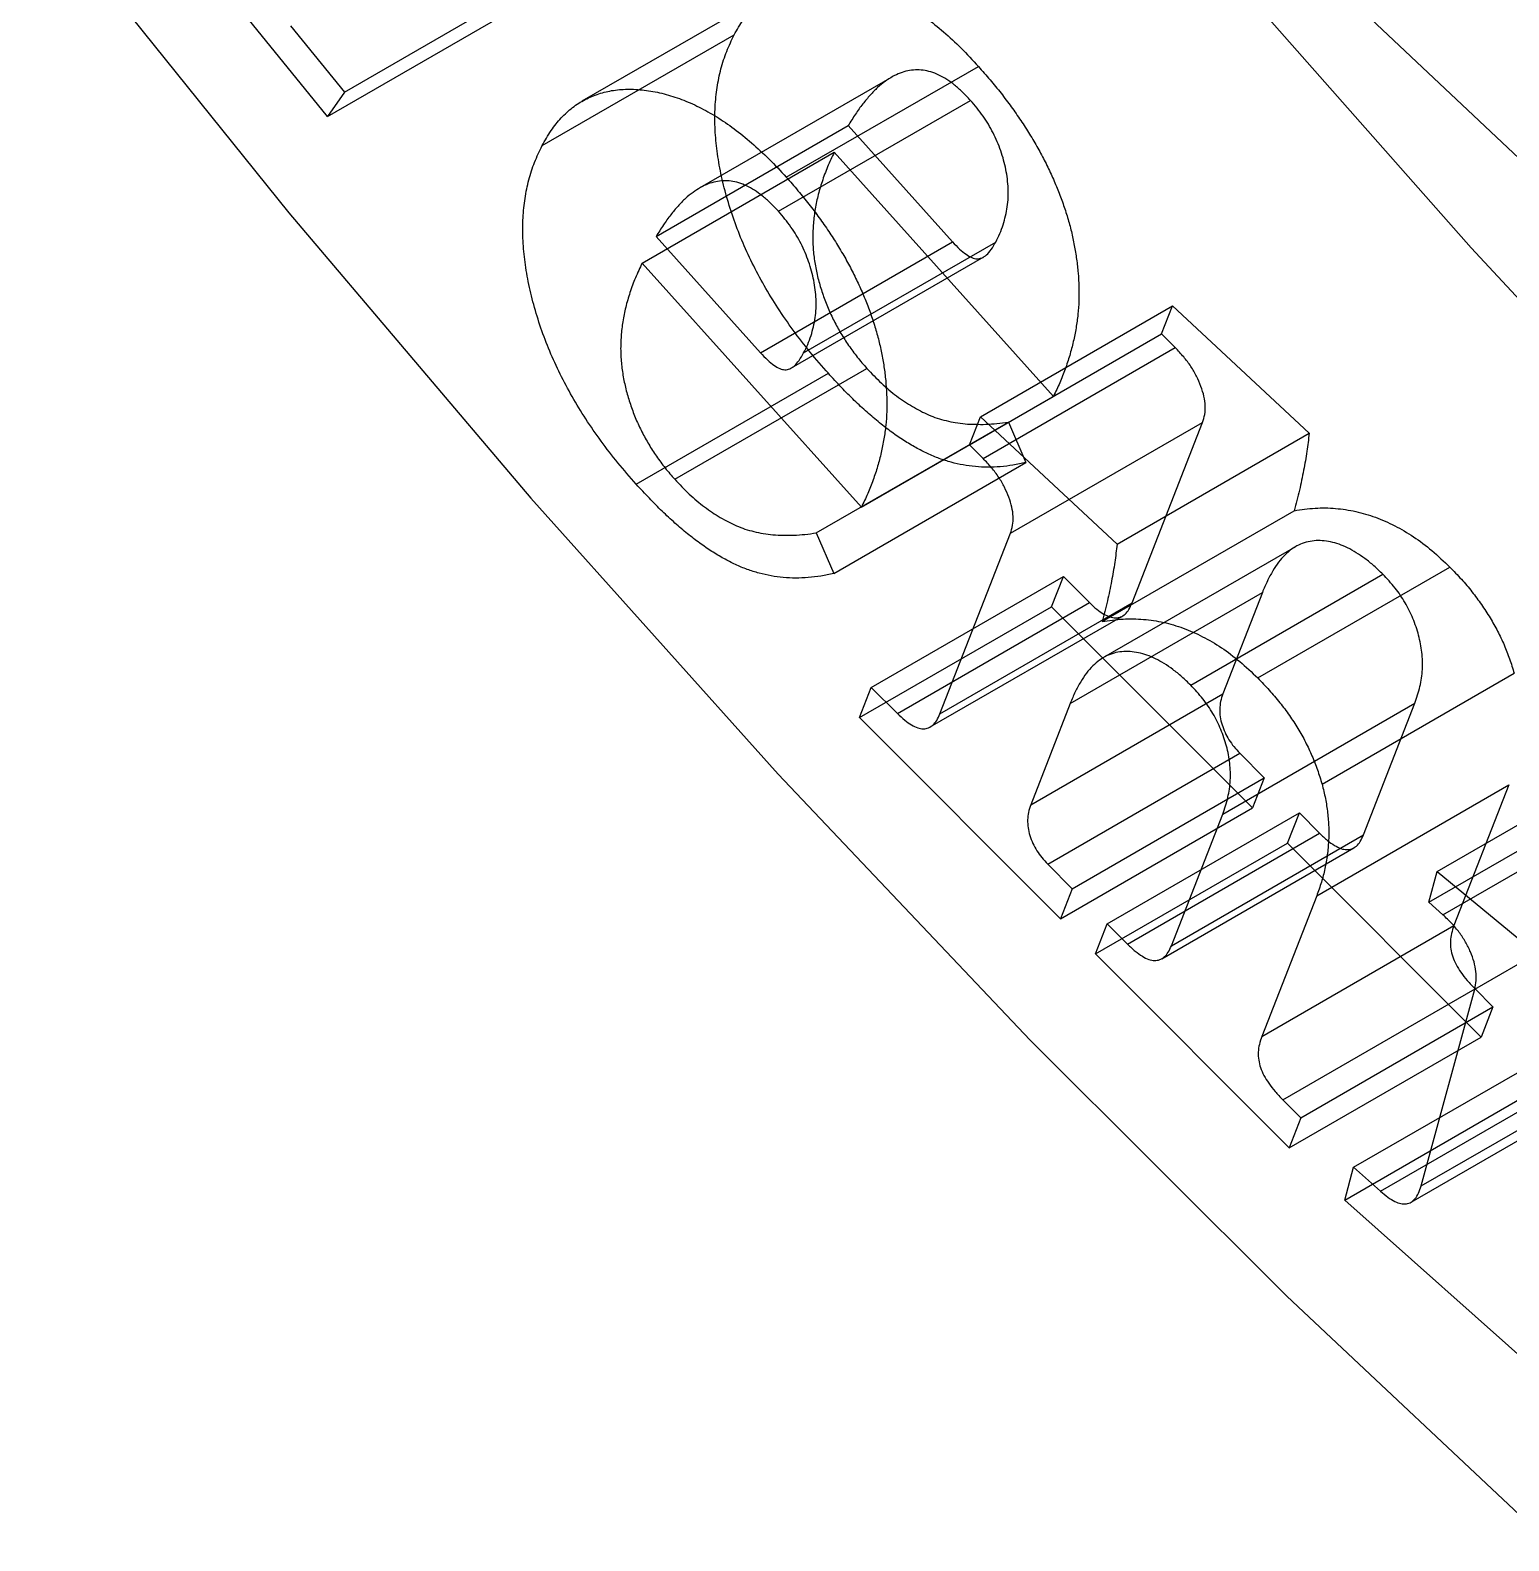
# Paper-space layout 'Sheet2' of a CAD drawing. Header units: inches. Extents: x 0 to 16.3, y 0 to 11.5.
# Drawn here: x 13.2246 to 13.4967, y 8.3059 to 8.5838 of the extents above; entities that cross this region are included whole.
import ezdxf

# ---------------------------------------------------------------- set-up
doc = ezdxf.new("R2010")
doc.units = ezdxf.units.IN
doc.header["$MEASUREMENT"] = 0

psp = doc.layouts.new('Sheet2')

# ---------------------------------------------------------------- linework, layer by layer
at = {"color": 7, "linetype": 'Continuous', "lineweight": 25}
for p, q in [((13.279279, 8.567944), (13.232679, 8.625527)), ((13.282408, 8.57246), (13.317763, 8.59287)), ((13.538514, 8.522544), (13.463227, 8.593593)), ((13.361492, 8.591179), (13.326136, 8.570769)), ((13.279279, 8.567944), (13.314635, 8.588355)), ((13.272502, 8.584685), (13.282408, 8.57246)), ((13.318799, 8.562602), (13.354154, 8.583012)), ((13.363735, 8.556783), (13.39909, 8.577193)), ((13.383188, 8.575236), (13.347833, 8.554825)), ((13.282408, 8.57246), (13.279279, 8.567944)), ((13.362311, 8.550519), (13.397666, 8.57093)), ((13.339773, 8.545886), (13.375128, 8.566296)), ((13.375128, 8.566296), (13.394338, 8.544903)), ((13.337206, 8.540977), (13.372561, 8.561387)), ((13.412906, 8.51647), (13.372561, 8.561387)), ((13.339773, 8.545886), (13.358982, 8.524493)), ((13.358982, 8.524493), (13.394338, 8.544903)), ((13.366923, 8.524447), (13.402278, 8.544857)), ((13.37755, 8.49606), (13.337206, 8.540977)), ((13.364715, 8.521703), (13.40007, 8.542114)), ((13.399447, 8.512728), (13.434803, 8.533138)), ((13.432777, 8.527963), (13.434803, 8.533138)), ((13.434803, 8.533138), (13.459968, 8.509673)), ((13.397422, 8.507553), (13.432777, 8.527963)), ((13.435324, 8.525428), (13.432777, 8.527963)), ((13.399969, 8.505018), (13.435324, 8.525428)), ((13.336123, 8.500293), (13.371479, 8.520704)), ((13.343202, 8.501209), (13.378557, 8.521619)), ((13.37755, 8.49606), (13.412906, 8.51647)), ((13.397422, 8.507553), (13.399447, 8.512728)), ((13.399447, 8.512728), (13.424612, 8.489263)), ((13.369249, 8.491336), (13.404604, 8.511746)), ((13.404604, 8.511746), (13.407813, 8.50429)), ((13.404982, 8.491264), (13.440337, 8.511674)), ((13.424612, 8.489263), (13.459968, 8.509673)), ((13.427363, 8.478457), (13.440337, 8.511674)), ((13.399969, 8.505018), (13.397422, 8.507553)), ((13.372457, 8.48388), (13.407813, 8.50429)), ((13.421865, 8.475011), (13.457221, 8.495421)), ((13.369249, 8.491336), (13.372457, 8.48388)), ((13.392008, 8.458047), (13.404982, 8.491264)), ((13.457448, 8.488796), (13.422093, 8.468386)), ((13.450499, 8.46464), (13.485855, 8.48505)), ((13.379376, 8.462908), (13.414731, 8.483318)), ((13.412565, 8.477761), (13.414731, 8.483318)), ((13.414731, 8.483318), (13.419543, 8.478502)), ((13.438167, 8.463307), (13.473523, 8.483717)), ((13.41599, 8.459971), (13.451345, 8.480381)), ((13.451345, 8.480381), (13.444067, 8.461706)), ((13.37721, 8.457351), (13.412565, 8.477761)), ((13.384188, 8.458092), (13.419543, 8.478502)), ((13.390227, 8.455623), (13.425582, 8.476033)), ((13.392008, 8.458047), (13.427363, 8.478457)), ((13.449541, 8.440716), (13.412565, 8.477761)), ((13.46233, 8.445098), (13.497685, 8.465508)), ((13.37721, 8.457351), (13.379376, 8.462908)), ((13.379376, 8.462908), (13.384188, 8.458092)), ((13.408711, 8.441296), (13.444067, 8.461706)), ((13.41599, 8.459971), (13.408711, 8.441296)), ((13.444063, 8.439574), (13.479418, 8.459984)), ((13.469954, 8.435763), (13.479418, 8.459984)), ((13.414185, 8.420306), (13.37721, 8.457351)), ((13.411839, 8.43039), (13.447195, 8.4508)), ((13.447195, 8.4508), (13.451706, 8.446274)), ((13.483525, 8.429014), (13.51888, 8.449424)), ((13.416351, 8.425863), (13.451706, 8.446274)), ((13.451706, 8.446274), (13.449541, 8.440716)), ((13.461347, 8.424571), (13.496703, 8.444981)), ((13.481981, 8.423353), (13.517336, 8.443763)), ((13.496703, 8.444981), (13.486597, 8.419093)), ((13.414185, 8.420306), (13.449541, 8.440716)), ((13.484588, 8.421037), (13.519943, 8.441448)), ((13.422808, 8.419404), (13.458163, 8.439814)), ((13.434598, 8.415353), (13.444063, 8.439574)), ((13.455997, 8.434256), (13.458163, 8.439814)), ((13.458163, 8.439814), (13.461893, 8.436063)), ((13.426537, 8.415653), (13.461893, 8.436063)), ((13.434598, 8.415353), (13.469954, 8.435763)), ((13.420642, 8.413846), (13.455997, 8.434256)), ((13.432846, 8.412983), (13.468202, 8.433393)), ((13.49161, 8.398555), (13.455997, 8.434256)), ((13.411839, 8.43039), (13.416351, 8.425863)), ((13.481981, 8.423353), (13.483525, 8.429014)), ((13.483525, 8.429014), (13.509311, 8.407737)), ((13.490423, 8.407365), (13.525778, 8.427775)), ((13.416351, 8.425863), (13.414185, 8.420306)), ((13.461347, 8.424571), (13.451241, 8.398683)), ((13.484588, 8.421037), (13.481981, 8.423353)), ((13.420642, 8.413846), (13.422808, 8.419404)), ((13.422808, 8.419404), (13.426537, 8.415653)), ((13.451241, 8.398683), (13.486597, 8.419093)), ((13.456254, 8.378144), (13.420642, 8.413846)), ((13.455131, 8.387013), (13.490487, 8.407423)), ((13.480557, 8.371149), (13.490423, 8.407365)), ((13.490487, 8.407423), (13.493775, 8.404112)), ((13.45842, 8.383702), (13.493775, 8.404112)), ((13.493775, 8.404112), (13.49161, 8.398555)), ((13.456254, 8.378144), (13.49161, 8.398555)), ((13.468145, 8.374587), (13.5035, 8.394997)), ((13.473098, 8.370176), (13.508453, 8.390586)), ((13.480557, 8.371149), (13.515912, 8.39156)), ((13.466501, 8.368543), (13.501856, 8.388953)), ((13.478712, 8.368162), (13.514068, 8.388572)), ((13.455131, 8.387013), (13.45842, 8.383702)), ((13.45842, 8.383702), (13.456254, 8.378144)), ((13.466501, 8.368543), (13.468145, 8.374587)), ((13.468145, 8.374587), (13.473098, 8.370176)), ((13.504559, 8.334648), (13.466501, 8.368543))]:
    psp.add_line(p, q, dxfattribs=at)
at = {"color": 7, "linetype": 'Continuous', "lineweight": 25, "flags": 128}
for points in [[(12.898286, 9.146463), (12.928708, 9.082747), (12.960858, 9.019622), (12.994674, 8.957211), (13.03009, 8.895635), (13.067039, 8.835013), (13.105448, 8.775462), (13.145243, 8.717098), (13.186347, 8.660032), (13.228682, 8.604376), (13.272164, 8.550237), (13.316709, 8.497721), (13.362232, 8.446928), (13.408645, 8.397957), (13.455857, 8.350902), (13.503777, 8.305855)], [(13.09395, 9.11724), (13.127182, 9.05494), (13.162015, 8.993436), (13.198384, 8.932846), (13.236218, 8.873286), (13.275446, 8.814869), (13.315991, 8.757707), (13.357777, 8.701911), (13.400723, 8.647587), (13.444747, 8.594839), (13.489764, 8.543769), (13.535689, 8.494473)]]:
    psp.add_lwpolyline(points, dxfattribs=at)
at = {"color": 7, "linetype": 'Continuous', "lineweight": 25}
for points, knots in [([(13.354154, 8.583012), (13.35469, 8.583957), (13.355744, 8.585813), (13.357617, 8.588173), (13.359713, 8.590088), (13.362029, 8.591562), (13.364546, 8.592623), (13.367271, 8.593265), (13.370206, 8.593476), (13.373331, 8.593225), (13.376538, 8.592631), (13.379794, 8.591578), (13.383036, 8.590196), (13.386276, 8.58835), (13.389512, 8.586177), (13.392729, 8.583546), (13.39596, 8.580596), (13.398036, 8.578339), (13.39909, 8.577193)], [0, 0, 0, 0, 0.0675286, 0.1326932, 0.19593, 0.2581632, 0.3197487, 0.3812902, 0.4437174, 0.5071604, 0.5708222, 0.6323264, 0.6928098, 0.7528364, 0.8127136, 0.8735441, 0.9358197, 1, 1, 1, 1]), ([(13.371479, 8.520704), (13.370338, 8.522002), (13.368106, 8.524543), (13.365005, 8.528581), (13.362189, 8.532657), (13.359666, 8.536785), (13.357441, 8.540963), (13.35551, 8.545188), (13.353871, 8.549469), (13.352561, 8.553756), (13.351556, 8.557988), (13.350891, 8.562089), (13.350567, 8.566025), (13.350588, 8.569785), (13.350957, 8.573372), (13.351661, 8.5768), (13.352731, 8.580038), (13.353674, 8.582009), (13.354154, 8.583012)], [0, 0, 0, 0, 0.0697498, 0.1365012, 0.2010935, 0.2635711, 0.3245427, 0.3851762, 0.4456286, 0.5069201, 0.5678784, 0.6279706, 0.6874835, 0.7470737, 0.807395, 0.869438, 0.933535, 1, 1, 1, 1]), ([(13.397666, 8.57093), (13.397176, 8.571451), (13.396221, 8.572467), (13.394737, 8.573763), (13.39326, 8.574841), (13.39179, 8.575625), (13.390329, 8.576227), (13.388886, 8.576534), (13.387468, 8.576576), (13.386044, 8.576416), (13.384646, 8.575988), (13.383259, 8.575315), (13.381877, 8.574413), (13.380486, 8.573293), (13.379134, 8.571883), (13.377769, 8.570267), (13.376422, 8.568391), (13.375569, 8.567011), (13.375128, 8.566296)], [0, 0, 0, 0, 0.0525473, 0.1024186, 0.1510474, 0.1993288, 0.2474834, 0.2966263, 0.34839, 0.4023612, 0.4604101, 0.5221835, 0.5885946, 0.659955, 0.7366589, 0.8188109, 0.9062343, 1, 1, 1, 1]), ([(13.39909, 8.577193), (13.399809, 8.576378), (13.401227, 8.574771), (13.40325, 8.572282), (13.405142, 8.56978), (13.406885, 8.567257), (13.408528, 8.564736), (13.410021, 8.562185), (13.411398, 8.559628), (13.412624, 8.557055), (13.413719, 8.554487), (13.414699, 8.551917), (13.415509, 8.549357), (13.416231, 8.546785), (13.416752, 8.544236), (13.417188, 8.541677), (13.417463, 8.539133), (13.4176, 8.536594), (13.417609, 8.534042), (13.417418, 8.531523), (13.417075, 8.528999), (13.416565, 8.526481), (13.415906, 8.523954), (13.415076, 8.521428), (13.414078, 8.518913), (13.413302, 8.517295), (13.412906, 8.51647)], [0, 0, 0, 0, 0.0442114, 0.0871518, 0.1286423, 0.1688524, 0.2080107, 0.2467625, 0.2845216, 0.3217708, 0.3589463, 0.3954125, 0.4320307, 0.4688226, 0.506103, 0.5435742, 0.5820615, 0.6213944, 0.6617526, 0.7040934, 0.7478686, 0.7936161, 0.8418422, 0.89196, 0.944916, 1, 1, 1, 1]), ([(13.318799, 8.562602), (13.319335, 8.563547), (13.320388, 8.565403), (13.322262, 8.567763), (13.324358, 8.569678), (13.326673, 8.571152), (13.329191, 8.572213), (13.331916, 8.572854), (13.33485, 8.573066), (13.337975, 8.572815), (13.341183, 8.572221), (13.344438, 8.571168), (13.347681, 8.569785), (13.350921, 8.56794), (13.354157, 8.565767), (13.357373, 8.563136), (13.360605, 8.560186), (13.362681, 8.557929), (13.363735, 8.556783)], [0, 0, 0, 0, 0.0675286, 0.1326932, 0.19593, 0.2581632, 0.3197487, 0.3812902, 0.4437174, 0.5071604, 0.5708222, 0.6323264, 0.6928098, 0.7528364, 0.8127136, 0.8735441, 0.9358197, 1, 1, 1, 1]), ([(13.402278, 8.544857), (13.402541, 8.545373), (13.403053, 8.546378), (13.403654, 8.547999), (13.404092, 8.549663), (13.404424, 8.551308), (13.404591, 8.552996), (13.404588, 8.554712), (13.404449, 8.556452), (13.404085, 8.558749), (13.403304, 8.56162), (13.40188, 8.564972), (13.399985, 8.568157), (13.398451, 8.569991), (13.397666, 8.57093)], [0, 0, 0, 0, 0.0815259, 0.1589315, 0.2318384, 0.3018979, 0.3675226, 0.4310693, 0.4923353, 0.5527956, 0.667475, 0.777276, 0.8860108, 1, 1, 1, 1]), ([(13.336123, 8.500293), (13.334983, 8.501592), (13.33275, 8.504133), (13.32965, 8.508171), (13.326833, 8.512247), (13.324311, 8.516375), (13.322086, 8.520553), (13.320155, 8.524778), (13.318516, 8.529059), (13.317206, 8.533345), (13.3162, 8.537578), (13.315536, 8.541679), (13.315212, 8.545614), (13.315233, 8.549374), (13.315602, 8.552962), (13.316306, 8.556389), (13.317376, 8.559628), (13.318319, 8.561599), (13.318799, 8.562602)], [0, 0, 0, 0, 0.0697498, 0.1365012, 0.2010935, 0.2635711, 0.3245427, 0.3851762, 0.4456286, 0.5069201, 0.5678784, 0.6279706, 0.6874835, 0.7470737, 0.807395, 0.869438, 0.933535, 1, 1, 1, 1]), ([(13.372561, 8.561387), (13.372134, 8.560497), (13.371307, 8.558772), (13.37031, 8.556048), (13.36952, 8.553368), (13.368963, 8.550704), (13.368663, 8.548041), (13.368568, 8.545406), (13.368728, 8.542774), (13.369109, 8.540179), (13.36969, 8.53763), (13.370465, 8.535134), (13.371375, 8.532696), (13.372495, 8.530328), (13.373764, 8.528031), (13.3752, 8.52581), (13.376794, 8.52364), (13.377961, 8.522302), (13.378557, 8.521619)], [0, 0, 0, 0, 0.0893391, 0.1731573, 0.2519288, 0.3247626, 0.3931991, 0.457822, 0.5186723, 0.5764389, 0.6317409, 0.6851088, 0.7374563, 0.7887903, 0.8399943, 0.8917492, 0.9447149, 1, 1, 1, 1]), ([(13.363735, 8.556783), (13.364454, 8.555968), (13.365872, 8.554361), (13.367894, 8.551872), (13.369787, 8.54937), (13.37153, 8.546847), (13.373173, 8.544326), (13.374666, 8.541775), (13.376043, 8.539218), (13.377268, 8.536645), (13.378364, 8.534077), (13.379344, 8.531507), (13.380154, 8.528947), (13.380876, 8.526375), (13.381396, 8.523826), (13.381832, 8.521267), (13.382107, 8.518723), (13.382245, 8.516184), (13.382254, 8.513632), (13.382062, 8.511113), (13.381719, 8.508589), (13.38121, 8.506071), (13.380551, 8.503544), (13.37972, 8.501018), (13.378723, 8.498503), (13.377946, 8.496885), (13.37755, 8.49606)], [0, 0, 0, 0, 0.0442114, 0.0871518, 0.1286423, 0.1688524, 0.2080107, 0.2467625, 0.2845216, 0.3217708, 0.3589463, 0.3954125, 0.4320307, 0.4688226, 0.506103, 0.5435742, 0.5820615, 0.6213944, 0.6617526, 0.7040934, 0.7478686, 0.7936161, 0.8418422, 0.89196, 0.944916, 1, 1, 1, 1]), ([(13.362311, 8.550519), (13.361821, 8.551041), (13.360865, 8.552057), (13.359381, 8.553353), (13.357905, 8.554431), (13.356435, 8.555214), (13.354974, 8.555817), (13.35353, 8.556124), (13.352113, 8.556166), (13.350689, 8.556006), (13.349291, 8.555577), (13.347904, 8.554904), (13.346522, 8.554003), (13.345131, 8.552883), (13.343779, 8.551473), (13.342413, 8.549857), (13.341067, 8.547981), (13.340214, 8.5466), (13.339773, 8.545886)], [0, 0, 0, 0, 0.0525473, 0.1024186, 0.1510474, 0.1993288, 0.2474834, 0.2966263, 0.34839, 0.4023612, 0.4604101, 0.5221835, 0.5885946, 0.659955, 0.7366589, 0.8188109, 0.9062343, 1, 1, 1, 1]), ([(13.366923, 8.524447), (13.367186, 8.524963), (13.367698, 8.525968), (13.368299, 8.527589), (13.368737, 8.529253), (13.369069, 8.530898), (13.369235, 8.532585), (13.369233, 8.534302), (13.369093, 8.536042), (13.368729, 8.538338), (13.367948, 8.54121), (13.366525, 8.544561), (13.36463, 8.547747), (13.363096, 8.549581), (13.362311, 8.550519)], [0, 0, 0, 0, 0.0815259, 0.1589315, 0.2318384, 0.3018979, 0.3675226, 0.4310693, 0.4923353, 0.5527956, 0.667475, 0.777276, 0.8860108, 1, 1, 1, 1]), ([(13.394338, 8.544903), (13.394767, 8.544444), (13.395567, 8.543587), (13.396772, 8.54261), (13.397866, 8.541942), (13.398876, 8.541707), (13.399795, 8.541911), (13.400683, 8.542491), (13.401505, 8.543531), (13.402007, 8.544391), (13.402278, 8.544857)], [0, 0, 0, 0, 0.135188, 0.2520629, 0.3549458, 0.4501432, 0.5524384, 0.6760053, 0.8246043, 1, 1, 1, 1]), ([(13.337206, 8.540977), (13.336779, 8.540087), (13.335951, 8.538362), (13.334954, 8.535638), (13.334164, 8.532958), (13.333608, 8.530294), (13.333308, 8.527631), (13.333212, 8.524996), (13.333373, 8.522364), (13.333753, 8.519769), (13.334335, 8.51722), (13.335109, 8.514724), (13.336019, 8.512286), (13.33714, 8.509918), (13.338409, 8.507621), (13.339845, 8.505399), (13.341439, 8.50323), (13.342606, 8.501892), (13.343202, 8.501209)], [0, 0, 0, 0, 0.0893391, 0.1731573, 0.2519288, 0.3247626, 0.3931991, 0.457822, 0.5186723, 0.5764389, 0.6317409, 0.6851088, 0.7374563, 0.7887903, 0.8399943, 0.8917492, 0.9447149, 1, 1, 1, 1]), ([(13.358982, 8.524493), (13.359412, 8.524033), (13.360212, 8.523177), (13.361416, 8.5222), (13.362511, 8.521532), (13.363521, 8.521296), (13.36444, 8.521501), (13.365328, 8.52208), (13.366149, 8.52312), (13.366651, 8.523981), (13.366923, 8.524447)], [0, 0, 0, 0, 0.135188, 0.2520629, 0.3549458, 0.4501432, 0.5524384, 0.6760053, 0.8246043, 1, 1, 1, 1]), ([(13.440337, 8.511674), (13.44049, 8.512152), (13.440787, 8.513078), (13.440901, 8.51471), (13.440643, 8.516479), (13.440093, 8.518319), (13.439263, 8.52018), (13.438201, 8.522038), (13.436853, 8.523803), (13.435846, 8.524874), (13.435324, 8.525428)], [0, 0, 0, 0, 0.1282229, 0.2489492, 0.3644521, 0.4821864, 0.6037442, 0.726755, 0.8585186, 1, 1, 1, 1]), ([(13.407813, 8.50429), (13.40703, 8.504113), (13.405504, 8.503768), (13.403156, 8.503507), (13.400861, 8.503378), (13.39857, 8.503507), (13.396326, 8.503788), (13.394102, 8.504316), (13.391917, 8.504978), (13.389741, 8.505892), (13.387562, 8.507011), (13.385364, 8.50833), (13.38313, 8.509844), (13.380869, 8.511606), (13.378565, 8.513561), (13.376218, 8.515723), (13.373845, 8.51812), (13.372277, 8.519832), (13.371479, 8.520704)], [0, 0, 0, 0, 0.0739093, 0.1441492, 0.211882, 0.2768417, 0.3390389, 0.3985777, 0.4565545, 0.513083, 0.5686427, 0.6256801, 0.6834594, 0.7423538, 0.8035951, 0.8669079, 0.9321978, 1, 1, 1, 1]), ([(13.378557, 8.521619), (13.379444, 8.520684), (13.381213, 8.518819), (13.38404, 8.516443), (13.386963, 8.514522), (13.389466, 8.513219), (13.391532, 8.512417), (13.393168, 8.511976), (13.394892, 8.511606), (13.39669, 8.511375), (13.398553, 8.511322), (13.400523, 8.511299), (13.402546, 8.511466), (13.403905, 8.511651), (13.404604, 8.511746)], [0, 0, 0, 0, 0.1038147, 0.2070928, 0.3123843, 0.4204257, 0.477682, 0.5389717, 0.6035478, 0.6734682, 0.747656, 0.8269901, 0.9109632, 1, 1, 1, 1]), ([(13.459968, 8.509673), (13.459838, 8.508558), (13.459567, 8.506239), (13.458938, 8.502777), (13.458195, 8.499105), (13.457553, 8.496677), (13.457221, 8.495421)], [0, 0, 0, 0, 0.2226102, 0.4628085, 0.7220961, 1, 1, 1, 1]), ([(13.404982, 8.491264), (13.405135, 8.491741), (13.405432, 8.492668), (13.405545, 8.494299), (13.405288, 8.496069), (13.404738, 8.497909), (13.403907, 8.499769), (13.402846, 8.501628), (13.401498, 8.503393), (13.40049, 8.504463), (13.399969, 8.505018)], [0, 0, 0, 0, 0.1282229, 0.2489492, 0.3644521, 0.4821864, 0.6037442, 0.726755, 0.8585186, 1, 1, 1, 1]), ([(13.343202, 8.501209), (13.344088, 8.500274), (13.345858, 8.498409), (13.348685, 8.496033), (13.351608, 8.494112), (13.35411, 8.492808), (13.356177, 8.492007), (13.357812, 8.491566), (13.359537, 8.491196), (13.361334, 8.490965), (13.363198, 8.490912), (13.365167, 8.490888), (13.367191, 8.491056), (13.36855, 8.491241), (13.369249, 8.491336)], [0, 0, 0, 0, 0.1038147, 0.2070928, 0.3123843, 0.4204257, 0.477682, 0.5389717, 0.6035478, 0.6734682, 0.747656, 0.8269901, 0.9109632, 1, 1, 1, 1]), ([(13.372457, 8.48388), (13.371675, 8.483703), (13.370149, 8.483358), (13.367801, 8.483097), (13.365506, 8.482968), (13.363214, 8.483097), (13.360971, 8.483378), (13.358746, 8.483906), (13.356561, 8.484568), (13.354385, 8.485481), (13.352206, 8.486601), (13.350008, 8.48792), (13.347775, 8.489434), (13.345513, 8.491196), (13.34321, 8.493151), (13.340862, 8.495312), (13.338489, 8.49771), (13.336922, 8.499422), (13.336123, 8.500293)], [0, 0, 0, 0, 0.0739093, 0.1441492, 0.211882, 0.2768417, 0.3390389, 0.3985777, 0.4565545, 0.513083, 0.5686427, 0.6256801, 0.6834594, 0.7423538, 0.8035951, 0.8669079, 0.9321978, 1, 1, 1, 1]), ([(13.457221, 8.495421), (13.45849, 8.495611), (13.460944, 8.495978), (13.464739, 8.495932), (13.468453, 8.49538), (13.472099, 8.494318), (13.475669, 8.492743), (13.479163, 8.490731), (13.482581, 8.488148), (13.484759, 8.486086), (13.485855, 8.48505)], [0, 0, 0, 0, 0.1486447, 0.287338, 0.4179458, 0.5407332, 0.6588434, 0.7734824, 0.8861316, 1, 1, 1, 1]), ([(13.473523, 8.483717), (13.472978, 8.484246), (13.471903, 8.485288), (13.470261, 8.486631), (13.46864, 8.48772), (13.467039, 8.488637), (13.465457, 8.489288), (13.463892, 8.489718), (13.462351, 8.489939), (13.460835, 8.489928), (13.459375, 8.489659), (13.457987, 8.48913), (13.456672, 8.48835), (13.455452, 8.487273), (13.454281, 8.485964), (13.453235, 8.484324), (13.452221, 8.482483), (13.451643, 8.481095), (13.451345, 8.480381)], [0, 0, 0, 0, 0.0583477, 0.1151491, 0.1696187, 0.2232069, 0.2773078, 0.3312682, 0.3870769, 0.4441047, 0.5033638, 0.5640687, 0.6269001, 0.693, 0.7633581, 0.837737, 0.9166187, 1, 1, 1, 1]), ([(13.424612, 8.489263), (13.424482, 8.488147), (13.424212, 8.485829), (13.423583, 8.482367), (13.42284, 8.478695), (13.422198, 8.476267), (13.421865, 8.475011)], [0, 0, 0, 0, 0.2226102, 0.4628085, 0.7220961, 1, 1, 1, 1]), ([(13.485855, 8.48505), (13.486569, 8.484313), (13.487965, 8.482873), (13.489916, 8.480563), (13.491677, 8.478187), (13.493269, 8.475771), (13.49467, 8.473275), (13.49587, 8.470729), (13.496889, 8.468125), (13.497417, 8.466388), (13.497685, 8.465508)], [0, 0, 0, 0, 0.1378658, 0.2695102, 0.3951133, 0.5180046, 0.637798, 0.7579223, 0.8774203, 1, 1, 1, 1]), ([(13.479418, 8.459984), (13.479762, 8.460995), (13.480414, 8.462913), (13.480884, 8.466057), (13.4808, 8.469255), (13.480191, 8.472449), (13.479151, 8.475564), (13.477668, 8.478535), (13.475775, 8.481328), (13.474289, 8.482904), (13.473523, 8.483717)], [0, 0, 0, 0, 0.15792375, 0.29937503, 0.42688289, 0.54631418, 0.66028742, 0.76995977, 0.88129329, 1, 1, 1, 1]), ([(13.419543, 8.478502), (13.419987, 8.478082), (13.420829, 8.477286), (13.422096, 8.476375), (13.423267, 8.475838), (13.424345, 8.475637), (13.425304, 8.475825), (13.426129, 8.476372), (13.426851, 8.477237), (13.427186, 8.478033), (13.427363, 8.478457)], [0, 0, 0, 0, 0.1399973, 0.26542428, 0.38064126, 0.49125949, 0.60444176, 0.723878, 0.85323842, 1, 1, 1, 1]), ([(13.421865, 8.475011), (13.423135, 8.475201), (13.425589, 8.475568), (13.429384, 8.475522), (13.433097, 8.47497), (13.436744, 8.473908), (13.440314, 8.472333), (13.443807, 8.47032), (13.447225, 8.467738), (13.449404, 8.465676), (13.450499, 8.46464)], [0, 0, 0, 0, 0.1486447, 0.287338, 0.4179458, 0.5407332, 0.6588434, 0.7734824, 0.8861316, 1, 1, 1, 1]), ([(13.438167, 8.463307), (13.437623, 8.463836), (13.436548, 8.464878), (13.434906, 8.466221), (13.433285, 8.46731), (13.431683, 8.468227), (13.430102, 8.468878), (13.428537, 8.469308), (13.426995, 8.469528), (13.425479, 8.469517), (13.42402, 8.469248), (13.422631, 8.46872), (13.421316, 8.46794), (13.420097, 8.466863), (13.418925, 8.465553), (13.41788, 8.463914), (13.416865, 8.462073), (13.416287, 8.460684), (13.41599, 8.459971)], [0, 0, 0, 0, 0.0583477, 0.1151491, 0.1696187, 0.2232069, 0.2773078, 0.3312682, 0.3870769, 0.4441047, 0.5033638, 0.5640687, 0.6269001, 0.693, 0.7633581, 0.837737, 0.9166187, 1, 1, 1, 1]), ([(13.444063, 8.439574), (13.444407, 8.440585), (13.445059, 8.442503), (13.445529, 8.445647), (13.445444, 8.448845), (13.444836, 8.452038), (13.443796, 8.455154), (13.442313, 8.458124), (13.44042, 8.460918), (13.438934, 8.462494), (13.438167, 8.463307)], [0, 0, 0, 0, 0.15792375, 0.29937503, 0.42688289, 0.54631418, 0.66028742, 0.76995977, 0.88129329, 1, 1, 1, 1]), ([(13.450499, 8.46464), (13.451213, 8.463903), (13.45261, 8.462463), (13.454561, 8.460153), (13.456321, 8.457777), (13.457914, 8.455361), (13.459314, 8.452865), (13.460515, 8.450318), (13.461533, 8.447715), (13.462062, 8.445978), (13.46233, 8.445098)], [0, 0, 0, 0, 0.1378658, 0.2695102, 0.3951133, 0.5180046, 0.637798, 0.7579223, 0.8774203, 1, 1, 1, 1]), ([(13.444067, 8.461706), (13.443917, 8.461256), (13.443636, 8.460408), (13.443469, 8.458984), (13.443531, 8.45754), (13.443885, 8.456055), (13.444452, 8.454616), (13.445188, 8.453235), (13.446118, 8.451941), (13.446827, 8.45119), (13.447195, 8.4508)], [0, 0, 0, 0, 0.1522547, 0.2871446, 0.4129059, 0.5313045, 0.647522, 0.7600685, 0.8755498, 1, 1, 1, 1]), ([(13.384188, 8.458092), (13.384632, 8.457672), (13.385474, 8.456876), (13.38674, 8.455965), (13.387911, 8.455428), (13.38899, 8.455227), (13.389949, 8.455415), (13.390773, 8.455962), (13.391496, 8.456827), (13.39183, 8.457623), (13.392008, 8.458047)], [0, 0, 0, 0, 0.1399973, 0.26542428, 0.38064126, 0.49125949, 0.60444176, 0.723878, 0.85323842, 1, 1, 1, 1]), ([(13.46233, 8.445098), (13.462553, 8.44421), (13.463003, 8.442424), (13.463386, 8.439788), (13.463593, 8.437173), (13.463567, 8.434589), (13.463315, 8.432041), (13.462872, 8.429503), (13.462231, 8.426976), (13.461648, 8.425389), (13.461347, 8.424571)], [0, 0, 0, 0, 0.1113361, 0.2239427, 0.3403465, 0.459479, 0.5846371, 0.716626, 0.8540655, 1, 1, 1, 1]), ([(13.408711, 8.441296), (13.408562, 8.440846), (13.408281, 8.439997), (13.408114, 8.438574), (13.408176, 8.437129), (13.40853, 8.435644), (13.409096, 8.434206), (13.409833, 8.432825), (13.410763, 8.431531), (13.411472, 8.430779), (13.411839, 8.43039)], [0, 0, 0, 0, 0.1522547, 0.2871446, 0.4129059, 0.5313045, 0.647522, 0.7600685, 0.8755498, 1, 1, 1, 1]), ([(13.461893, 8.436063), (13.462363, 8.435606), (13.463248, 8.434746), (13.464577, 8.433835), (13.465792, 8.433186), (13.466894, 8.432994), (13.467865, 8.433162), (13.46871, 8.433694), (13.469433, 8.434555), (13.469775, 8.435348), (13.469954, 8.435763)], [0, 0, 0, 0, 0.1456963, 0.2743424, 0.3907086, 0.5008522, 0.6132922, 0.72879, 0.8581415, 1, 1, 1, 1]), ([(13.490423, 8.407365), (13.490528, 8.407887), (13.49073, 8.408891), (13.49073, 8.41059), (13.49034, 8.412396), (13.489701, 8.414242), (13.488763, 8.416079), (13.487601, 8.417862), (13.486184, 8.419545), (13.485136, 8.420525), (13.484588, 8.421037)], [0, 0, 0, 0, 0.1288297, 0.2474726, 0.3633898, 0.4814548, 0.6025431, 0.7259834, 0.8568023, 1, 1, 1, 1]), ([(13.486597, 8.419093), (13.486436, 8.418611), (13.486137, 8.417711), (13.48591, 8.416264), (13.485981, 8.414803), (13.486329, 8.413333), (13.486981, 8.411864), (13.487906, 8.41039), (13.489085, 8.408869), (13.489998, 8.407927), (13.490487, 8.407423)], [0, 0, 0, 0, 0.1496365, 0.279328, 0.3944523, 0.4991907, 0.6053887, 0.7192323, 0.8499232, 1, 1, 1, 1]), ([(13.426537, 8.415653), (13.427007, 8.415196), (13.427893, 8.414336), (13.429221, 8.413425), (13.430436, 8.412776), (13.431538, 8.412584), (13.43251, 8.412752), (13.433355, 8.413284), (13.434078, 8.414145), (13.434419, 8.414938), (13.434598, 8.415353)], [0, 0, 0, 0, 0.1456963, 0.2743424, 0.3907086, 0.5008522, 0.6132922, 0.72879, 0.8581415, 1, 1, 1, 1]), ([(13.451241, 8.398683), (13.451081, 8.398201), (13.450782, 8.397301), (13.450554, 8.395853), (13.450626, 8.394393), (13.450973, 8.392923), (13.451625, 8.391453), (13.45255, 8.38998), (13.453729, 8.388459), (13.454643, 8.387517), (13.455131, 8.387013)], [0, 0, 0, 0, 0.1496365, 0.279328, 0.3944523, 0.4991907, 0.6053887, 0.7192323, 0.8499232, 1, 1, 1, 1]), ([(13.473098, 8.370176), (13.47355, 8.369799), (13.474414, 8.369078), (13.475688, 8.368275), (13.476848, 8.367864), (13.477881, 8.367815), (13.478783, 8.368126), (13.479527, 8.368816), (13.480132, 8.369837), (13.48041, 8.370696), (13.480557, 8.371149)], [0, 0, 0, 0, 0.1388064, 0.2651826, 0.3796059, 0.4899516, 0.602676, 0.7226055, 0.8535281, 1, 1, 1, 1])]:
    psp.add_open_spline(points, degree=3, knots=knots, dxfattribs=at)

doc.saveas('drawing.dxf')
